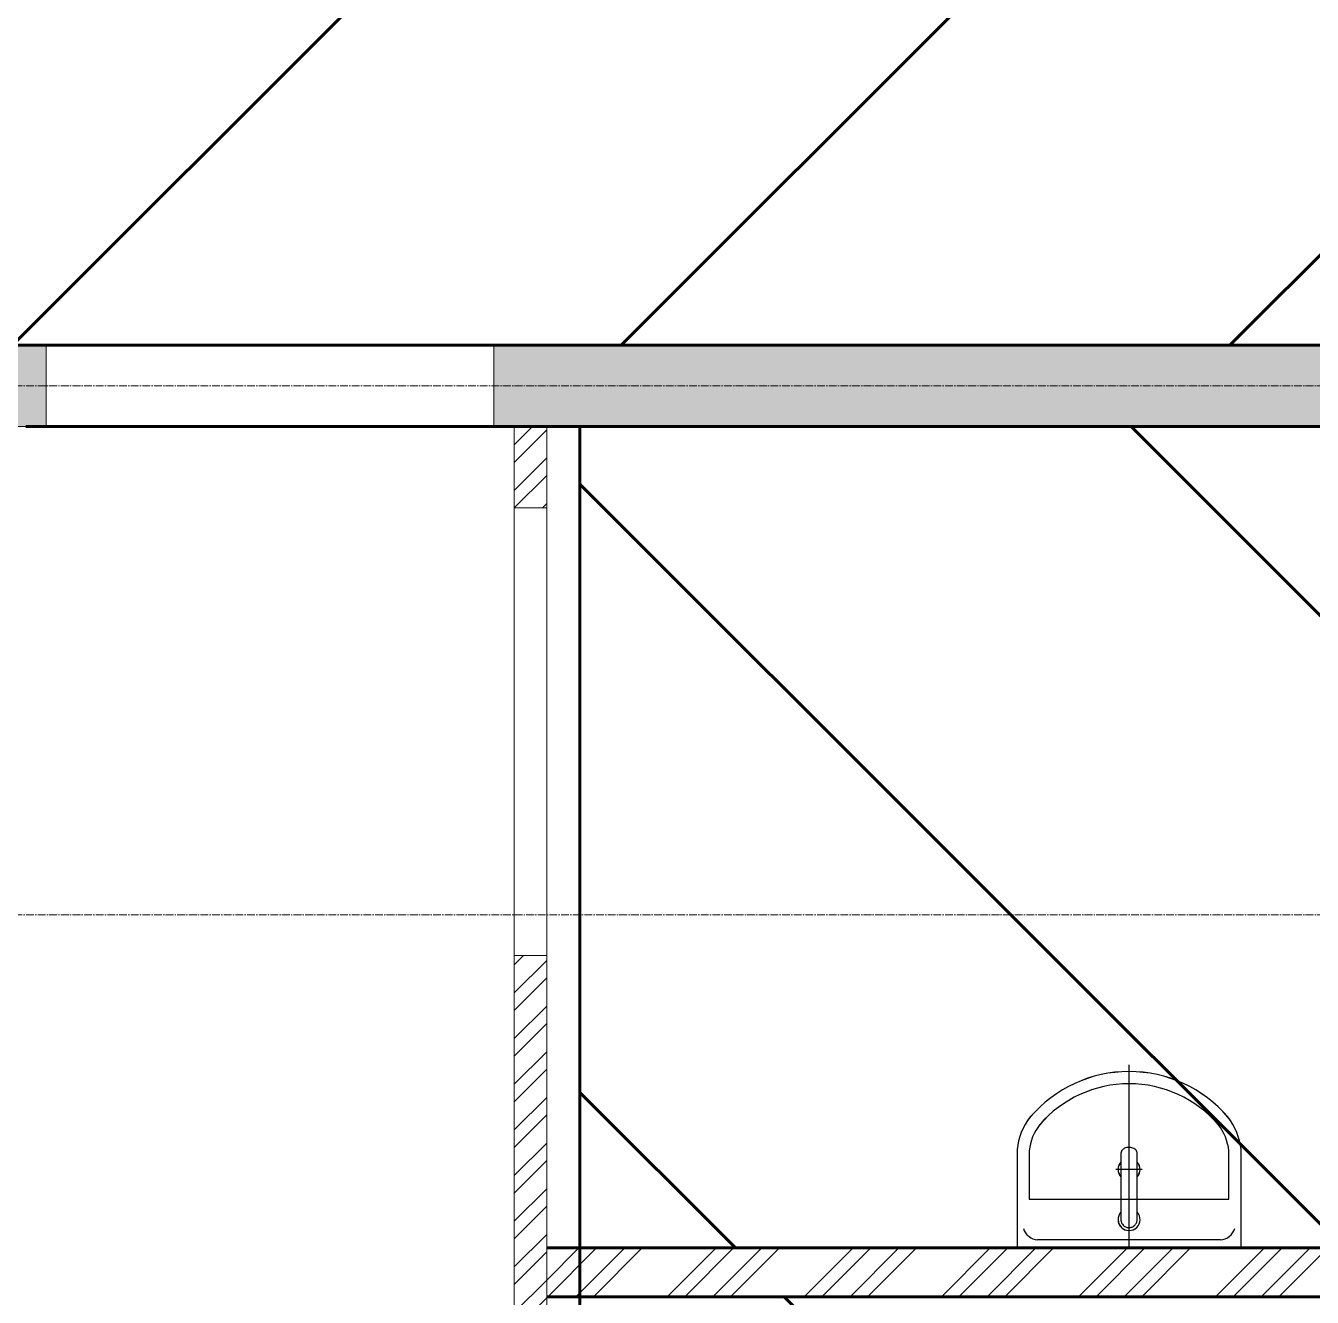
# Model space of a CAD drawing. Header units: millimetres. Extents: x 470010 to 1231400, y -134005 to 421770.
# Drawn here: x 712724 to 715884, y -7351 to -4226 of the extents above; entities that cross this region are included whole.
import ezdxf
from ezdxf.enums import TextEntityAlignment as Align

# ---------------------------------------------------------------- set-up
doc = ezdxf.new("R2010")
doc.units = ezdxf.units.MM
doc.linetypes.add('CENTER2', pattern=[28.575, 19.05, -3.175, 3.175, -3.175])
doc.layers.get('Defpoints').update_dxf_attribs({"color": 140})
for name, color, linetype, lineweight in [('0) шп потолок', 3, 'Continuous', 60), ('АР_Стены кирпич', 32, 'Continuous', 20), ('АР_Стены ПЕНОблок', 52, 'Continuous', 20), ('АР_Штриховка', 8, 'Continuous', 0)]:
    doc.layers.add(name, color=color, linetype=linetype, lineweight=lineweight)
doc.layers.add('АР_Делит', color=120, linetype='Continuous', lineweight=0, plot=False)
doc.layers.add('РД_Проем', color=230, linetype='Continuous', lineweight=0, plot=False)
doc.layers.add('РД_Оси_100', color=7, linetype='Continuous', lineweight=0, true_color=0x525252)
doc.layers.add('РД_проем_инж перемыч_подсчет', color=50, linetype='Continuous', plot=False)
doc.styles.add('style1', font='ARIALN.TTF')

# ---------------------------------------------------------------- blocks, each defined once
blk = doc.blocks.new('СОШ_2200_АР_ОСИ_М100_28.05.24')
at = {"layer": 'АР_Делит', "color": 251, "linetype": 'CENTER2', "true_color": 0x636466}
blk.add_line((-5954.958, 87200), (47367.08, 87200), dxfattribs=at)
at = {"layer": 'РД_Оси_100', "color": 251, "linetype": 'CENTER2', "true_color": 0x636466}
blk.add_line((-5954.958, 88500), (119910, 88500), dxfattribs=at)
blk = doc.blocks.new('A$C9108343f')
at = {"layer": 'АР_Штриховка', "linetype": 'Continuous', "lineweight": 0, "true_color": 0x000000}
h = blk.add_hatch(dxfattribs=at)
h.set_pattern_fill('AR-CONC', color=18, angle=45, style=0)
h.set_pattern_definition([(95, (-63444.08, -115658.25), (140.09465, 117.55338), [19.05, -209.55]), (40, (-63444.08, -115658.25), (-160.01845, 110.17673), [15.24, -167.64058]), (145.451445, (-63432.4, -115648.45), (-19.9238, 227.7301), [16.19001, -178.09024]), (91.1842, (-63480, -115622.33), (221.41024, 161.95341), [28.575, -314.325]), (141.63556, (-63461.55, -115608.83), (-7.08662, 342.82676), [24.28502, -267.1356]), (36.18415, (-63480, -115622.33), (-7.08662, 342.82676), [22.85997, -251.45973]), (66, (-63453.06, -115613.35), (179.51998, 34.89515), [19.05, -209.55]), (11, (-63453.06, -115613.35), (-86.53993, 173.9412), [15.24, -167.64]), (116.451445, (-63438.1, -115610.44), (92.98005, 208.83634), [16.19001, -178.08994]), (82.5, (-63444.08, -115658.25), (-57.605469, 61.973414), [0, -165.608, 0, -170.18, 0, -168.275]), (52.5, (-63444.08, -115658.25), (-23.589727, 118.087), [0, -97.028, 0, -161.798, 0, -64.135]), (12.5, (-63484.135, -115698.3), (99.927863, 91.826196), [0, -63.5, 0, -198.12, 0, -262.89]), (2.5, (-63502.1, -115716.26), (86.763904, 122.72239), [0, -82.55, 0, -131.572, 0, -186.69])])
h.paths.add_polyline_path([(31355, 95355), (31555, 95155), (34955, 95155), (34955, 95355)], flags=0)
h.paths.add_polyline_path([(34955, 95355), (34955, 95155), (36995, 95155), (36995, 95355)], flags=0)
h.paths.add_polyline_path([(38095, 95355), (38095, 95155), (40505, 95155), (40505, 95355)], flags=0)
h.paths.add_polyline_path([(40505, 95355), (40505, 95155), (41005, 95155), (41005, 95355)], flags=0)
h.paths.add_polyline_path([(41005, 95355), (41005, 95155), (42405, 95155), (42405, 95355)], flags=0)
h.paths.add_polyline_path([(43505, 95355), (43505, 95155), (43705, 95155), (43705, 95355)], flags=0)
h.paths.add_polyline_path([(43705, 95355), (43705, 95155), (43965, 95155), (43965, 95355)], flags=0)
h.paths.add_polyline_path([(45065, 95355), (45065, 95155), (46505, 95155), (46505, 95355)], flags=0)
h.paths.add_polyline_path([(46505, 95355), (46505, 95155), (47055, 95155), (47055, 95355)], flags=0)
h.paths.add_polyline_path([(48155, 95355), (48155, 95155), (48205, 95155), (48205, 95355)], flags=0)
h.paths.add_polyline_path([(48205, 95355), (48205, 95155), (52655, 95155), (52655, 95355)], flags=0)
at = {"layer": 'АР_Штриховка', "linetype": 'Continuous', "lineweight": 0, "ltscale": 0.5, "true_color": 0x000000}
h = blk.add_hatch(dxfattribs=at)
h.set_pattern_fill('ANSI31', color=18, scale=25, angle=-360, style=0)
h.set_pattern_definition([(45, (-63444.08, -115658.25), (-56.1266, 56.1266), [])])
h.paths.add_polyline_path([(48205, 94955), (48285, 94955), (48285, 95155), (48205, 95155)], flags=0)
h.paths.add_polyline_path([(48285, 93855), (48205, 93855), (48205, 92655), (48285, 92655)], flags=0)
h.paths.add_polyline_path([(48285, 91555), (48205, 91555), (48205, 90055), (48285, 90055)], flags=0)
at = {"layer": 'АР_Штриховка', "linetype": 'Continuous', "lineweight": 0, "true_color": 0x000000}
h = blk.add_hatch(dxfattribs=at)
h.set_pattern_fill('ANSI32', color=18, scale=25, angle=-360, style=0)
h.set_pattern_definition([(45, (-63444.08, -115658.25), (-168.3798, 168.3798), []), (45, (-63331.83, -115658.25), (-168.3798, 168.3798), [])])
h.paths.add_polyline_path([(52645, 93016.5), (52645, 93136.5), (51065, 93136.5), (50985, 93106.5), (50945, 93016.5)], flags=0)
h.paths.add_polyline_path([(50945, 93016.5), (50985, 93106.5), (50945, 93136.5), (48285, 93136.5), (48285, 93016.5)], flags=0)
at = {"color": 18, "true_color": 0x000000}
for p, q in [((49440.2, 93378.3), (49440.2, 93136.5)), ((49440.2, 93378.3), (49440.2, 93136.5)), ((49470.2, 93376.7), (49470.2, 93256.5)), ((49470.2, 93376.7), (49470.2, 93256.5)), ((49960.2, 93256.5), (49960.2, 93376.7)), ((49960.2, 93256.5), (49960.2, 93376.7)), ((49990.2, 93136.5), (49990.2, 93378.3)), ((49990.2, 93136.5), (49990.2, 93378.3)), ((49470.2, 93256.5), (49960.2, 93256.5)), ((49470.2, 93256.5), (49960.2, 93256.5)), ((49990.2, 93136.5), (49440.2, 93136.5)), ((49440.2, 93136.5), (49990.2, 93136.5)), ((49990.2, 93136.5), (49440.2, 93136.5)), ((49440.2, 93136.5), (49990.2, 93136.5)), ((49939.8, 93156.5), (49490.5, 93156.5)), ((49939.8, 93156.5), (49490.5, 93156.5))]:
    blk.add_line(p, q, dxfattribs=at)
for centre, radius, start, end in [((49715.2, 93250.3), 319.7, 40.5997, 139.4003), ((49715.2, 93250.3), 319.7, 40.5997, 139.4003), ((49715.2, 93250.3), 289.7, 40.7241, 139.2759), ((49715.2, 93250.3), 289.7, 40.7241, 139.2759), ((49593, 93363.2), 153.6, 141.7332, 174.3781), ((49593, 93363.2), 153.6, 141.7332, 174.3781), ((49837.3, 93363.2), 153.6, 5.6219, 38.2668), ((49837.3, 93363.2), 153.6, 5.6219, 38.2668), ((49593, 93363.2), 123.6, 141.7332, 174.3781), ((49593, 93363.2), 123.6, 141.7332, 174.3781), ((49837.3, 93363.2), 123.6, 5.6219, 38.2668), ((49837.3, 93363.2), 123.6, 5.6219, 38.2668), ((49715.2, 93329.5), 27, 137.7946, 222.2054), ((49715.2, 93329.5), 27, 137.7946, 222.2054), ((49715.2, 93329.5), 27, 317.7946, 42.2054), ((49715.2, 93329.5), 27, 317.7946, 42.2054), ((49715.2, 93206.5), 27, 137.7946, 42.2054), ((49715.2, 93206.5), 27, 137.7946, 42.2054), ((49493.5, 93196.1), 39.7, 196.881, 265.6479), ((49493.5, 93196.1), 39.7, 196.881, 265.6479), ((49936.8, 93196.1), 39.7, 274.3521, 343.119), ((49936.8, 93196.1), 39.7, 274.3521, 343.119)]:
    blk.add_arc(centre, radius, start, end, dxfattribs=at)
blk.add_open_spline([(49695.2, 93368.8), (49695.2, 93369.6), (49695.2, 93370.5), (49695.6, 93372.1), (49695.9, 93373), (49696.6, 93374.6), (49697, 93375.3), (49698.4, 93377.2), (49699.4, 93378.3), (49701.7, 93380.1), (49703, 93380.9), (49705.7, 93382.2), (49707.1, 93382.7), (49710, 93383.4), (49711.4, 93383.6), (49713.6, 93383.8), (49714.3, 93383.8), (49715.8, 93383.8), (49716.5, 93383.8), (49717.9, 93383.7), (49718.6, 93383.6), (49721.1, 93383.2), (49722.8, 93382.8), (49726.2, 93381.5), (49727.8, 93380.6), (49730.4, 93378.7), (49731.5, 93377.7), (49733.2, 93375.5), (49733.9, 93374.2), (49734.8, 93371.9), (49735, 93370.9), (49735.1, 93369.7), (49735.1, 93369.5), (49735.1, 93369.3), (49735.1, 93369.3), (49735.1, 93369.1), (49735.1, 93369), (49735.1, 93368.9), (49735.1, 93368.9), (49735.1, 93368.8), (49735.1, 93368.8), (49735.1, 93368.8), (49735.1, 93368.7), (49735.1, 93368.7), (49735.1, 93368.6), (49735.1, 93368.5), (49735.1, 93368.4), (49735.1, 93368.2), (49735.1, 93368), (49735.1, 93367.5), (49735.1, 93367.1), (49735.1, 93366), (49735.1, 93365.3), (49735.1, 93363.2), (49735.1, 93361.7), (49735.1, 93357.4), (49735.1, 93354.4), (49735.1, 93345.3), (49735.1, 93338.9), (49735.1, 93319.2), (49735.1, 93305), (49735.1, 93286.8), (49735.1, 93283.6), (49735.1, 93273.8), (49735.1, 93267.2), (49735.1, 93246.7), (49735.1, 93232.4), (49735.1, 93214.3), (49735.1, 93211.3), (49735.1, 93208), (49735.1, 93207.8), (49735.1, 93207.4), (49735.1, 93207.3), (49735.1, 93207.1), (49735.1, 93207), (49735.1, 93206.8), (49735.1, 93206.7), (49735.1, 93206.6), (49735.1, 93206.6), (49735.1, 93206.6), (49735.1, 93206.5), (49735.1, 93206.5), (49735.1, 93206.5), (49735.1, 93206.5), (49735.1, 93206.5), (49735.1, 93206.5), (49735.1, 93206.5), (49735.1, 93206.4), (49735.1, 93206.4), (49735.1, 93206.3), (49735.1, 93206.2), (49735.1, 93206), (49735.1, 93205.9), (49735.1, 93205.4), (49735.1, 93205.2), (49735, 93204.3), (49735, 93203.8), (49734.7, 93202), (49734.4, 93200.9), (49733.5, 93198.6), (49733, 93197.5), (49731.7, 93195.3), (49731, 93194.2), (49729.3, 93192.3), (49728.3, 93191.5), (49726.3, 93189.9), (49725.3, 93189.2), (49723, 93188.1), (49721.9, 93187.7), (49719.6, 93187), (49718.4, 93186.8), (49716.7, 93186.6), (49716.1, 93186.5), (49715.1, 93186.5), (49714.7, 93186.5), (49714, 93186.6), (49713.6, 93186.6), (49712.5, 93186.7), (49711.7, 93186.8), (49709.4, 93187.3), (49708, 93187.8), (49705.1, 93189.2), (49703.7, 93190), (49701.2, 93192.1), (49700.1, 93193.3), (49698.1, 93195.9), (49697.3, 93197.3), (49696.1, 93200.2), (49695.7, 93201.7), (49695.4, 93203.4), (49695.4, 93203.6), (49695.3, 93204.4), (49695.2, 93204.8), (49695.2, 93205.4), (49695.2, 93205.5), (49695.2, 93205.9), (49695.2, 93206.1), (49695.2, 93206.4), (49695.2, 93206.5), (49695.2, 93206.5), (49695.2, 93206.5), (49695.2, 93206.6), (49695.2, 93206.6), (49695.2, 93206.6), (49695.2, 93206.6), (49695.2, 93206.7), (49695.2, 93206.7), (49695.2, 93206.8), (49695.2, 93206.9), (49695.2, 93207.2), (49695.2, 93207.4), (49695.2, 93207.9), (49695.2, 93208.2), (49695.2, 93209.2), (49695.2, 93209.9), (49695.2, 93211.9), (49695.2, 93213.2), (49695.2, 93217.3), (49695.2, 93219.9), (49695.2, 93227.8), (49695.2, 93233), (49695.2, 93248.2), (49695.2, 93258), (49695.2, 93286.5), (49695.2, 93304.1), (49695.2, 93338.1), (49695.2, 93354.3), (49695.2, 93368.8)], degree=3, knots=[0, 0, 0, 0, 0.153365, 0.153365, 0.30673, 0.30673, 0.460095, 0.460095, 0.703256, 0.703256, 0.946417, 0.946417, 1.189578, 1.189578, 1.432739, 1.432739, 1.565545, 1.565545, 1.691125, 1.691125, 1.816705, 1.816705, 2.111192, 2.111192, 2.405679, 2.405679, 2.645118, 2.645118, 2.884557, 2.884557, 3.077844, 3.077844, 3.107789, 3.107789, 3.118001, 3.118001, 3.138423, 3.138423, 3.141442, 3.141442, 3.141976, 3.141976, 3.142511, 3.142511, 3.143579, 3.143579, 3.145716, 3.145716, 3.14999, 3.14999, 3.158538, 3.158538, 3.175635, 3.175635, 3.209827, 3.209827, 3.278213, 3.278213, 3.414983, 3.414983, 3.688524, 3.688524, 3.745517, 3.745517, 3.859502, 3.859502, 4.087472, 4.087472, 4.133346, 4.133346, 4.136438, 4.136438, 4.138418, 4.138418, 4.140015, 4.140015, 4.140937, 4.140937, 4.141313, 4.141313, 4.141684, 4.141684, 4.142394, 4.142394, 4.143815, 4.143815, 4.146658, 4.146658, 4.152342, 4.152342, 4.163711, 4.163711, 4.186448, 4.186448, 4.231923, 4.231923, 4.322872, 4.322872, 4.504772, 4.504772, 4.686671, 4.686671, 4.86857, 4.86857, 5.05047, 5.05047, 5.232369, 5.232369, 5.414268, 5.414268, 5.596168, 5.596168, 5.695139, 5.695139, 5.756437, 5.756437, 5.817734, 5.817734, 5.940329, 5.940329, 6.172478, 6.172478, 6.404627, 6.404627, 6.636776, 6.636776, 6.868925, 6.868925, 7.101074, 7.101074, 7.139346, 7.139346, 7.215891, 7.215891, 7.233819, 7.233819, 7.269676, 7.269676, 7.283061, 7.283061, 7.283218, 7.283218, 7.283375, 7.283375, 7.28369, 7.28369, 7.28432, 7.28432, 7.285579, 7.285579, 7.288098, 7.288098, 7.293136, 7.293136, 7.303211, 7.303211, 7.323361, 7.323361, 7.363661, 7.363661, 7.444261, 7.444261, 7.605462, 7.605462, 7.927863, 7.927863, 8.283185, 8.283185, 8.283185, 8.283185], dxfattribs=at)
blk.add_open_spline([(49695.2, 93368.8), (49695.2, 93369.6), (49695.2, 93370.5), (49695.6, 93372.1), (49695.9, 93373), (49696.6, 93374.6), (49697, 93375.3), (49698.4, 93377.2), (49699.4, 93378.3), (49701.7, 93380.1), (49703, 93380.9), (49705.7, 93382.2), (49707.1, 93382.7), (49710, 93383.4), (49711.4, 93383.6), (49713.6, 93383.8), (49714.3, 93383.8), (49715.8, 93383.8), (49716.5, 93383.8), (49717.9, 93383.7), (49718.6, 93383.6), (49721.1, 93383.2), (49722.8, 93382.8), (49726.2, 93381.5), (49727.8, 93380.6), (49730.4, 93378.7), (49731.5, 93377.7), (49733.2, 93375.5), (49733.9, 93374.2), (49734.8, 93371.9), (49735, 93370.9), (49735.1, 93369.7), (49735.1, 93369.5), (49735.1, 93369.3), (49735.1, 93369.3), (49735.1, 93369.1), (49735.1, 93369), (49735.1, 93368.9), (49735.1, 93368.9), (49735.1, 93368.8), (49735.1, 93368.8), (49735.1, 93368.8), (49735.1, 93368.7), (49735.1, 93368.7), (49735.1, 93368.6), (49735.1, 93368.5), (49735.1, 93368.4), (49735.1, 93368.2), (49735.1, 93368), (49735.1, 93367.5), (49735.1, 93367.1), (49735.1, 93366), (49735.1, 93365.3), (49735.1, 93363.2), (49735.1, 93361.7), (49735.1, 93357.4), (49735.1, 93354.4), (49735.1, 93345.3), (49735.1, 93338.9), (49735.1, 93319.2), (49735.1, 93305), (49735.1, 93286.8), (49735.1, 93283.6), (49735.1, 93273.8), (49735.1, 93267.2), (49735.1, 93246.7), (49735.1, 93232.4), (49735.1, 93214.3), (49735.1, 93211.3), (49735.1, 93208), (49735.1, 93207.8), (49735.1, 93207.4), (49735.1, 93207.3), (49735.1, 93207.1), (49735.1, 93207), (49735.1, 93206.8), (49735.1, 93206.7), (49735.1, 93206.6), (49735.1, 93206.6), (49735.1, 93206.6), (49735.1, 93206.5), (49735.1, 93206.5), (49735.1, 93206.5), (49735.1, 93206.5), (49735.1, 93206.5), (49735.1, 93206.5), (49735.1, 93206.5), (49735.1, 93206.4), (49735.1, 93206.4), (49735.1, 93206.3), (49735.1, 93206.2), (49735.1, 93206), (49735.1, 93205.9), (49735.1, 93205.4), (49735.1, 93205.2), (49735, 93204.3), (49735, 93203.8), (49734.7, 93202), (49734.4, 93200.9), (49733.5, 93198.6), (49733, 93197.5), (49731.7, 93195.3), (49731, 93194.2), (49729.3, 93192.3), (49728.3, 93191.5), (49726.3, 93189.9), (49725.3, 93189.2), (49723, 93188.1), (49721.9, 93187.7), (49719.6, 93187), (49718.4, 93186.8), (49716.7, 93186.6), (49716.1, 93186.5), (49715.1, 93186.5), (49714.7, 93186.5), (49714, 93186.6), (49713.6, 93186.6), (49712.5, 93186.7), (49711.7, 93186.8), (49709.4, 93187.3), (49708, 93187.8), (49705.1, 93189.2), (49703.7, 93190), (49701.2, 93192.1), (49700.1, 93193.3), (49698.1, 93195.9), (49697.3, 93197.3), (49696.1, 93200.2), (49695.7, 93201.7), (49695.4, 93203.4), (49695.4, 93203.6), (49695.3, 93204.4), (49695.2, 93204.8), (49695.2, 93205.4), (49695.2, 93205.5), (49695.2, 93205.9), (49695.2, 93206.1), (49695.2, 93206.4), (49695.2, 93206.5), (49695.2, 93206.5), (49695.2, 93206.5), (49695.2, 93206.6), (49695.2, 93206.6), (49695.2, 93206.6), (49695.2, 93206.6), (49695.2, 93206.7), (49695.2, 93206.7), (49695.2, 93206.8), (49695.2, 93206.9), (49695.2, 93207.2), (49695.2, 93207.4), (49695.2, 93207.9), (49695.2, 93208.2), (49695.2, 93209.2), (49695.2, 93209.9), (49695.2, 93211.9), (49695.2, 93213.2), (49695.2, 93217.3), (49695.2, 93219.9), (49695.2, 93227.8), (49695.2, 93233), (49695.2, 93248.2), (49695.2, 93258), (49695.2, 93286.5), (49695.2, 93304.1), (49695.2, 93338.1), (49695.2, 93354.3), (49695.2, 93368.8)], degree=3, knots=[0, 0, 0, 0, 0.153365, 0.153365, 0.30673, 0.30673, 0.460095, 0.460095, 0.703256, 0.703256, 0.946417, 0.946417, 1.189578, 1.189578, 1.432739, 1.432739, 1.565545, 1.565545, 1.691125, 1.691125, 1.816705, 1.816705, 2.111192, 2.111192, 2.405679, 2.405679, 2.645118, 2.645118, 2.884557, 2.884557, 3.077844, 3.077844, 3.107789, 3.107789, 3.118001, 3.118001, 3.138423, 3.138423, 3.141442, 3.141442, 3.141976, 3.141976, 3.142511, 3.142511, 3.143579, 3.143579, 3.145716, 3.145716, 3.14999, 3.14999, 3.158538, 3.158538, 3.175635, 3.175635, 3.209827, 3.209827, 3.278213, 3.278213, 3.414983, 3.414983, 3.688524, 3.688524, 3.745517, 3.745517, 3.859502, 3.859502, 4.087472, 4.087472, 4.133346, 4.133346, 4.136438, 4.136438, 4.138418, 4.138418, 4.140015, 4.140015, 4.140937, 4.140937, 4.141313, 4.141313, 4.141684, 4.141684, 4.142394, 4.142394, 4.143815, 4.143815, 4.146658, 4.146658, 4.152342, 4.152342, 4.163711, 4.163711, 4.186448, 4.186448, 4.231923, 4.231923, 4.322872, 4.322872, 4.504772, 4.504772, 4.686671, 4.686671, 4.86857, 4.86857, 5.05047, 5.05047, 5.232369, 5.232369, 5.414268, 5.414268, 5.596168, 5.596168, 5.695139, 5.695139, 5.756437, 5.756437, 5.817734, 5.817734, 5.940329, 5.940329, 6.172478, 6.172478, 6.404627, 6.404627, 6.636776, 6.636776, 6.868925, 6.868925, 7.101074, 7.101074, 7.139346, 7.139346, 7.215891, 7.215891, 7.233819, 7.233819, 7.269676, 7.269676, 7.283061, 7.283061, 7.283218, 7.283218, 7.283375, 7.283375, 7.28369, 7.28369, 7.28432, 7.28432, 7.285579, 7.285579, 7.288098, 7.288098, 7.293136, 7.293136, 7.303211, 7.303211, 7.323361, 7.323361, 7.363661, 7.363661, 7.444261, 7.444261, 7.605462, 7.605462, 7.927863, 7.927863, 8.283185, 8.283185, 8.283185, 8.283185], dxfattribs=at)
at = {"layer": '0) шп потолок'}
for points in [[(47005, 97405), (52645, 97405), (52645, 95355), (40509.1, 95355)], [(47005, 95155), (52655, 95155), (52655, 94155), (52555, 94155), (52555, 93755), (52645, 93755), (52645, 93505), (50945, 93505), (50945, 93136.5), (48285, 93136.5)], [(48366.2, 95155), (48366.5, 90055.1)], [(48285, 93016.5), (52415, 93016.5)]]:
    blk.add_lwpolyline(points, dxfattribs=at)
at = {"layer": 'Defpoints', "color": 18, "true_color": 0x000000}
for p, q in [((49715.2, 93136.5), (49715.2, 93586.5)), ((49715.2, 93136.5), (49715.2, 93586.5)), ((49747.6, 93329.5), (49682.8, 93329.5)), ((49747.6, 93329.5), (49682.8, 93329.5))]:
    blk.add_line(p, q, dxfattribs=at)
at = {"layer": 'АР_Стены кирпич', "color": 18, "linetype": 'Continuous', "lineweight": 20, "true_color": 0x000000}
for p, q in [((50945, 93136.5), (48285, 93136.5)), ((48285, 93136.5), (48285, 93016.5)), ((48285, 93016.5), (50945, 93016.5))]:
    blk.add_line(p, q, dxfattribs=at)
at = {"layer": 'АР_Стены ПЕНОблок', "color": 18, "linetype": 'Continuous', "lineweight": 20, "true_color": 0x000000}
for p, q in [((47055, 95355), (46505, 95355)), ((47055, 95155), (47055, 95355)), ((48155, 95355), (48155, 95155)), ((48205, 95355), (48155, 95355)), ((52655, 95355), (48205, 95355)), ((46505, 95155), (47055, 95155)), ((48155, 95155), (48205, 95155)), ((48205, 95155), (52655, 95155)), ((48285, 95155), (48205, 95155)), ((48205, 95155), (48205, 94955)), ((48285, 94955), (48285, 95155)), ((48205, 94955), (48285, 94955)), ((48285, 93855), (48205, 93855)), ((48205, 93855), (48205, 92655)), ((48285, 92655), (48285, 93855))]:
    blk.add_line(p, q, dxfattribs=at)
at = {"layer": 'РД_Проем', "color": 18, "linetype": 'Continuous', "lineweight": 15, "true_color": 0x000000}
for p, q in [((48155, 95355), (47055, 95355)), ((48155, 95155), (47055, 95155)), ((48205, 93855), (48205, 94955)), ((48285, 93855), (48285, 94955))]:
    blk.add_line(p, q, dxfattribs=at)
at = {"layer": 'РД_проем_инж перемыч_подсчет', "color": 18, "linetype": 'Continuous', "lineweight": 15, "true_color": 0x000000}
for p, q in [((48423.9, 95355), (46923.9, 95355)), ((48423.9, 95155), (46923.9, 95155)), ((48205, 93655), (48205, 95155)), ((48285, 93655), (48285, 95155))]:
    blk.add_line(p, q, dxfattribs=at)
at = {"layer": 'РД_Оси_100'}
blk.add_blockref('СОШ_2200_АР_ОСИ_М100_28.05.24', (7155, 6755), dxfattribs=at)
at = {"layer": 'Defpoints', "color": 18, "true_color": 0x000000, "style": 'style1'}
for p in [(143949.3, 316089.1), (143975, 281639.5), (143890.4, 273244.7), (143840, 264276.8), (143967.8, 254892.4), (12252, 104178.1), (12382.6, 96023.1)]:
    blk.add_attdef('АР-ПОМЕЩЕНИЕ:НАИМЕНОВАНИЕ', text='', height=100, dxfattribs=at).set_placement(p, align=Align.MIDDLE)
at = {"layer": 'Defpoints', "color": 18, "true_color": 0x000000, "style": 'style1', "flags": 8}
for p in [(143951.3, 279099.1), (143848.3, 269251.1), (143875.3, 260094.2), (144049.7, 250824.7), (163419.3, 238153.4), (155897.5, 237966), (183037.2, 237966), (143342.9, 237876.2)]:
    blk.add_attdef('АР-ПОМЕЩЕНИЕ:НАИМЕНОВАНИЕ', text='', height=100, dxfattribs=at).set_placement(p, align=Align.MIDDLE)

msp = doc.modelspace()

# ---------------------------------------------------------------- hatches: boundary and pattern name
at = {"layer": '0) шп потолок'}
h = msp.add_hatch(dxfattribs=at)
h.set_pattern_fill('ANSI31', color=3, scale=333)
h.paths.add_polyline_path([(714593.57, 6788.758), (712723.57, 6788.758), (712723.57, 6488.758), (712473.57, 6488.758), (712473.57, 3788.758), (712473.57, 2938.758), (712723.57, 2938.758), (712723.57, 2438.758), (712473.57, 2438.758), (712473.57, -2461.242), (712723.57, -2461.242), (712723.57, -2961.242), (714593.57, -2961.242)])
h.paths.add_polyline_path([(712753.57, 6599.212, -1), (712999.455, 6599.212, -1)], flags=16)
h.paths.add_polyline_path([(718363.57, -3011.242), (718273.57, -3011.242), (714593.57, -3011.242), (712723.57, -2961.242), (712723.57, -2989.526), (711945.1, -2989.526), (711323.57, -2961.242), (710019.577, -2961.242), (708193.571, -2961.242), (706723.57, -2961.242), (706223.57, -2961.242), (706223.57, -2811.242), (704923.57, -2811.242), (704883.7, -2811.242), (704523.57, -2811.242), (702823.57, -2811.242), (701473.57, -2811.242), (697285.158, -2811.242), (697273.57, -2822.83), (697273.57, -3061.242), (696773.57, -3061.242), (696773.57, -2811.242), (696273.57, -2811.242), (694673.57, -2811.242), (692773.57, -2811.242), (692773.57, -3211.242), (692773.57, -4811.242), (692773.57, -6211.242), (693537.728, -6211.242), (695721.755, -6211.242), (696873.57, -6211.242), (697073.57, -6211.242), (697073.57, -5011.242), (700673.57, -5011.242), (702713.57, -5011.242), (704009.577, -5011.242), (706223.57, -5011.242), (706723.573, -5011.242), (708123.57, -5011.242), (709453.57, -5011.242), (709683.57, -5011.242), (710983.57, -5011.242), (712223.57, -5011.242), (712773.57, -5011.242), (714142.501, -5011.242), (718363.57, -5011.242), (718363.57, -4711.242)])
h.paths.add_polyline_path([(717877.889, -3302.242), (717877.889, -3085.57), (718297.563, -3085.57), (718297.563, -3302.242)], flags=16)
h.paths.add_polyline_path([(717876.889, -4728.57), (718296.563, -4728.57), (718296.563, -4945.242), (717876.889, -4945.242)], flags=16)
at = {"layer": '0) шп потолок', "true_color": 0xf26722}
h = msp.add_hatch(dxfattribs=at)
h.set_pattern_fill('ANSI31', color=30, scale=333, angle=90)
h.paths.add_polyline_path([(718363.57, -5211.242), (714084.831, -5211.242), (714084.96, -7229.709), (716663.57, -7229.709), (716663.57, -6861.242), (716663.57, -6861.242), (718363.57, -6861.242), (718363.57, -6861.242), (718363.57, -6611.242), (718273.57, -6611.242), (718273.57, -6211.242), (718356.356, -6211.242), (718363.57, -6204.028)])
h = msp.add_hatch(dxfattribs=at)
h.set_pattern_fill('ANSI31', color=30, scale=333, angle=90)
h.paths.add_polyline_path([(718133.57, -7349.709), (714084.968, -7349.709), (714085.157, -10311.153), (718133.57, -10310.894)])
at = {"layer": 'АР_Штриховка', "linetype": 'Continuous', "lineweight": 0, "true_color": 0x000000}
h = msp.add_hatch(dxfattribs=at)
h.set_pattern_fill('AR-CONC', color=18, angle=45, style=0)
h.set_pattern_definition([(95, (602274.53, -216024.49), (140.09465, 117.55338), [19.05, -209.55]), (40, (602274.53, -216024.5), (-160.01845, 110.17673), [15.24, -167.64058]), (145.451445, (602286.2, -216014.7), (-19.9238, 227.7301), [16.19001, -178.09024]), (91.1842, (602238.6, -215988.57), (221.41024, 161.95341), [28.575, -314.325]), (141.63556, (602257.06, -215975.07), (-7.08662, 342.82676), [24.28502, -267.1356]), (36.18415, (602238.6, -215988.57), (-7.08662, 342.82676), [22.85997, -251.45973]), (66, (602265.55, -215979.59), (179.51998, 34.89515), [19.05, -209.55]), (11, (602265.55, -215979.59), (-86.53993, 173.9412), [15.24, -167.64]), (116.451445, (602280.51, -215976.68), (92.98005, 208.83634), [16.19001, -178.08994]), (82.5, (602274.53, -216024.49), (-57.605469, 61.973414), [0, -165.608, 0, -170.18, 0, -168.275]), (52.5, (602274.53, -216024.49), (-23.589727, 118.087), [0, -97.028, 0, -161.798, 0, -64.135]), (12.5, (602234.48, -216064.544), (99.927863, 91.826196), [0, -63.5, 0, -198.12, 0, -262.89]), (2.5, (602216.52, -216082.5), (86.763904, 122.72239), [0, -82.55, 0, -131.572, 0, -186.69])])
h.paths.add_polyline_path([(697073.57, -5011.242), (697273.57, -5211.242), (700673.57, -5211.242), (700673.57, -5011.242)], flags=0)
h.paths.add_polyline_path([(700673.57, -5011.242), (700673.57, -5211.242), (702713.57, -5211.242), (702713.57, -5011.242)], flags=0)
h.paths.add_polyline_path([(703813.57, -5011.242), (703813.57, -5211.242), (706223.57, -5211.242), (706223.57, -5011.242)], flags=0)
h.paths.add_polyline_path([(706223.57, -5011.242), (706223.57, -5211.242), (706723.573, -5211.242), (706723.573, -5011.242)], flags=0)
h.paths.add_polyline_path([(706723.573, -5011.242), (706723.573, -5211.242), (708123.57, -5211.242), (708123.57, -5011.242)], flags=0)
h.paths.add_polyline_path([(709223.57, -5011.242), (709223.57, -5211.242), (709423.57, -5211.242), (709423.57, -5011.242)], flags=0)
h.paths.add_polyline_path([(709423.57, -5011.242), (709423.57, -5211.242), (709683.57, -5211.242), (709683.57, -5011.242)], flags=0)
h.paths.add_polyline_path([(710783.57, -5011.242), (710783.57, -5211.242), (712223.57, -5211.242), (712223.57, -5011.242)], flags=0)
h.paths.add_polyline_path([(712223.57, -5011.242), (712223.57, -5211.242), (712773.57, -5211.242), (712773.57, -5011.242)], flags=0)
h.paths.add_polyline_path([(713873.57, -5011.242), (713873.57, -5211.242), (713923.57, -5211.242), (713923.57, -5011.242)], flags=0)
h.paths.add_polyline_path([(713923.57, -5011.242), (713923.57, -5211.242), (718373.57, -5211.242), (718373.57, -5011.242)], flags=0)
at = {"layer": 'АР_Штриховка', "linetype": 'Continuous', "lineweight": 0, "ltscale": 0.5, "true_color": 0x000000}
h = msp.add_hatch(dxfattribs=at)
h.set_pattern_fill('ANSI31', color=18, scale=25, angle=-360, style=0)
h.set_pattern_definition([(45, (602274.53, -216024.49), (-56.1266, 56.1266), [])])
h.paths.add_polyline_path([(713923.57, -5411.242), (714003.57, -5411.242), (714003.57, -5211.242), (713923.57, -5211.242)], flags=0)
h.paths.add_polyline_path([(714003.57, -6511.242), (713923.57, -6511.242), (713923.57, -7711.245), (714003.57, -7711.245)], flags=0)
h.paths.add_polyline_path([(714003.57, -8811.245), (713923.57, -8811.245), (713923.57, -10311.24), (714003.57, -10311.24)], flags=0)
at = {"layer": 'АР_Штриховка', "linetype": 'Continuous', "lineweight": 0, "true_color": 0x000000}
h = msp.add_hatch(dxfattribs=at)
h.set_pattern_fill('ANSI32', color=18, scale=25, angle=-360, style=0)
h.set_pattern_definition([(45, (602274.53, -216024.5), (-168.3798, 168.3798), []), (45, (602386.78, -216024.5), (-168.3798, 168.3798), [])])
h.paths.add_polyline_path([(718363.57, -7349.709), (718363.57, -7229.709), (716783.57, -7229.709), (716703.57, -7259.709), (716663.57, -7349.709)], flags=0)
h.paths.add_polyline_path([(716663.57, -7349.709), (716703.57, -7259.709), (716663.57, -7229.709), (714003.614, -7229.709), (714003.614, -7349.709)], flags=0)

# ---------------------------------------------------------------- linework, layer by layer
at = {"color": 18, "true_color": 0x000000}
for p, q in [((715158.763, -6987.957), (715158.763, -7229.709)), ((715158.763, -6987.957), (715158.763, -7229.709)), ((715188.763, -6989.51), (715188.763, -7109.709)), ((715188.763, -6989.51), (715188.763, -7109.709)), ((715678.763, -7109.709), (715678.763, -6989.51)), ((715678.763, -7109.709), (715678.763, -6989.51)), ((715708.763, -7229.709), (715708.763, -6987.957)), ((715708.763, -7229.709), (715708.763, -6987.957)), ((715188.763, -7109.709), (715678.763, -7109.709)), ((715188.763, -7109.709), (715678.763, -7109.709)), ((715708.763, -7229.709), (715158.763, -7229.709)), ((715158.763, -7229.709), (715708.763, -7229.709)), ((715708.763, -7229.709), (715158.763, -7229.709)), ((715158.763, -7229.709), (715708.763, -7229.709)), ((715658.437, -7209.709), (715209.09, -7209.709)), ((715658.437, -7209.709), (715209.09, -7209.709))]:
    msp.add_line(p, q, dxfattribs=at)
for centre, radius, start, end in [((715433.763, -7115.899), 319.685, 40.599722, 139.400278), ((715433.763, -7115.899), 319.685, 40.599722, 139.400278), ((715433.763, -7115.899), 289.685, 40.724125, 139.275875), ((715433.763, -7115.899), 289.685, 40.724125, 139.275875), ((715311.658, -7003.007), 153.634, 141.733153, 174.378131), ((715311.658, -7003.007), 153.634, 141.733153, 174.378131), ((715555.868, -7003.007), 153.634, 5.621869, 38.266847), ((715555.868, -7003.007), 153.634, 5.621869, 38.266847), ((715311.658, -7003.007), 123.634, 141.733153, 174.378131), ((715311.658, -7003.007), 123.634, 141.733153, 174.378131), ((715555.868, -7003.007), 123.634, 5.621869, 38.266847), ((715555.868, -7003.007), 123.634, 5.621869, 38.266847), ((715433.763, -7036.709), 27, 137.794554, 222.205446), ((715433.763, -7036.709), 27, 137.794554, 222.205446), ((715433.763, -7036.709), 27, 317.794554, 42.205446), ((715433.763, -7036.709), 27, 317.794554, 42.205446), ((715433.763, -7159.709), 27, 137.794554, 42.205446), ((715433.763, -7159.709), 27, 137.794554, 42.205446), ((715212.102, -7170.127), 39.697, 196.881039, 265.647884), ((715212.102, -7170.127), 39.697, 196.881039, 265.647884), ((715655.425, -7170.127), 39.697, 274.352116, 343.118961), ((715655.425, -7170.127), 39.697, 274.352116, 343.118961)]:
    msp.add_arc(centre, radius, start, end, dxfattribs=at)
msp.add_open_spline([(715413.763, -6997.403), (715413.763, -6996.598), (715413.848, -6995.769), (715414.202, -6994.113), (715414.473, -6993.288), (715415.191, -6991.687), (715415.639, -6990.913), (715416.995, -6989.021), (715418.018, -6987.969), (715420.325, -6986.138), (715421.61, -6985.358), (715424.317, -6984.08), (715425.738, -6983.583), (715428.598, -6982.853), (715430.036, -6982.621), (715432.194, -6982.437), (715432.944, -6982.406), (715434.369, -6982.401), (715435.072, -6982.425), (715436.508, -6982.531), (715437.237, -6982.614), (715439.696, -6982.999), (715441.451, -6983.451), (715444.827, -6984.764), (715446.445, -6985.627), (715449.053, -6987.557), (715450.104, -6988.557), (715451.851, -6990.778), (715452.545, -6992.001), (715453.396, -6994.299), (715453.629, -6995.354), (715453.733, -6996.549), (715453.744, -6996.708), (715453.753, -6996.922), (715453.756, -6996.976), (715453.761, -6997.138), (715453.763, -6997.246), (715453.763, -6997.369), (715453.763, -6997.385), (715453.763, -6997.403), (715453.763, -6997.428), (715453.763, -6997.472), (715453.763, -6997.494), (715453.763, -6997.559), (715453.763, -6997.603), (715453.763, -6997.734), (715453.763, -6997.822), (715453.763, -6998.084), (715453.763, -6998.26), (715453.763, -6998.787), (715453.763, -6999.139), (715453.763, -7000.199), (715453.763, -7000.909), (715453.763, -7003.051), (715453.763, -7004.495), (715453.763, -7008.873), (715453.763, -7011.853), (715453.763, -7020.98), (715453.763, -7027.312), (715453.763, -7047.05), (715453.763, -7061.199), (715453.763, -7079.492), (715453.763, -7082.689), (715453.763, -7092.409), (715453.763, -7099.061), (715453.763, -7119.534), (715453.763, -7133.87), (715453.763, -7151.916), (715453.763, -7154.967), (715453.763, -7158.254), (715453.763, -7158.461), (715453.763, -7158.802), (715453.763, -7158.935), (715453.763, -7159.176), (715453.763, -7159.283), (715453.763, -7159.453), (715453.763, -7159.515), (715453.763, -7159.602), (715453.763, -7159.627), (715453.763, -7159.678), (715453.763, -7159.709), (715453.763, -7159.715), (715453.763, -7159.719), (715453.763, -7159.732), (715453.763, -7159.741), (715453.763, -7159.766), (715453.763, -7159.783), (715453.763, -7159.835), (715453.763, -7159.869), (715453.762, -7159.972), (715453.761, -7160.04), (715453.757, -7160.247), (715453.752, -7160.385), (715453.735, -7160.801), (715453.718, -7161.08), (715453.648, -7161.923), (715453.577, -7162.491), (715453.285, -7164.208), (715452.985, -7165.368), (715452.155, -7167.66), (715451.626, -7168.792), (715450.346, -7170.96), (715449.595, -7171.996), (715447.903, -7173.911), (715446.962, -7174.79), (715444.942, -7176.342), (715443.864, -7177.016), (715441.636, -7178.137), (715440.487, -7178.583), (715438.182, -7179.252), (715437.027, -7179.474), (715435.281, -7179.661), (715434.673, -7179.697), (715433.705, -7179.713), (715433.337, -7179.708), (715432.59, -7179.678), (715432.213, -7179.653), (715431.073, -7179.542), (715430.301, -7179.423), (715428.057, -7178.937), (715426.575, -7178.44), (715423.713, -7177.073), (715422.334, -7176.203), (715419.817, -7174.136), (715418.679, -7172.941), (715416.742, -7170.335), (715415.943, -7168.925), (715414.722, -7166.027), (715414.299, -7164.541), (715414.008, -7162.838), (715413.972, -7162.598), (715413.876, -7161.88), (715413.83, -7161.405), (715413.794, -7160.825), (715413.788, -7160.715), (715413.774, -7160.387), (715413.767, -7160.169), (715413.764, -7159.872), (715413.763, -7159.792), (715413.763, -7159.71), (715413.763, -7159.713), (715413.763, -7159.692), (715413.763, -7159.681), (715413.763, -7159.65), (715413.763, -7159.628), (715413.763, -7159.565), (715413.763, -7159.522), (715413.763, -7159.395), (715413.763, -7159.311), (715413.763, -7159.056), (715413.763, -7158.887), (715413.763, -7158.379), (715413.763, -7158.041), (715413.763, -7157.027), (715413.763, -7156.353), (715413.763, -7154.334), (715413.763, -7152.993), (715413.763, -7148.987), (715413.763, -7146.338), (715413.763, -7138.455), (715413.763, -7133.285), (715413.763, -7118.035), (715413.763, -7108.211), (715413.763, -7079.773), (715413.763, -7062.19), (715413.763, -7028.118), (715413.763, -7011.925), (715413.763, -6997.403)], degree=3, knots=[0, 0, 0, 0, 0.15336513, 0.15336513, 0.30673026, 0.30673026, 0.46009539, 0.46009539, 0.70325641, 0.70325641, 0.94641743, 0.94641743, 1.18957844, 1.18957844, 1.43273946, 1.43273946, 1.5655445, 1.5655445, 1.69112476, 1.69112476, 1.81670502, 1.81670502, 2.11119197, 2.11119197, 2.40567891, 2.40567891, 2.64511775, 2.64511775, 2.88455659, 2.88455659, 3.07784419, 3.07784419, 3.10778918, 3.10778918, 3.11800061, 3.11800061, 3.13842346, 3.13842346, 3.14144206, 3.14144206, 3.14197632, 3.14197632, 3.14251058, 3.14251058, 3.14357911, 3.14357911, 3.14571615, 3.14571615, 3.14999023, 3.14999023, 3.15853839, 3.15853839, 3.17563471, 3.17563471, 3.20982735, 3.20982735, 3.27821265, 3.27821265, 3.41498323, 3.41498323, 3.68852439, 3.68852439, 3.74551689, 3.74551689, 3.8595019, 3.8595019, 4.08747191, 4.08747191, 4.13334603, 4.13334603, 4.13643793, 4.13643793, 4.13841771, 4.13841771, 4.14001458, 4.14001458, 4.14093742, 4.14093742, 4.14131307, 4.14131307, 4.1416837, 4.1416837, 4.14239425, 4.14239425, 4.14381534, 4.14381534, 4.14665751, 4.14665751, 4.15234187, 4.15234187, 4.16371057, 4.16371057, 4.18644798, 4.18644798, 4.23192281, 4.23192281, 4.32287246, 4.32287246, 4.50477175, 4.50477175, 4.68667105, 4.68667105, 4.86857035, 4.86857035, 5.05046964, 5.05046964, 5.23236894, 5.23236894, 5.41426824, 5.41426824, 5.59616754, 5.59616754, 5.69513944, 5.69513944, 5.75643692, 5.75643692, 5.81773439, 5.81773439, 5.94032935, 5.94032935, 6.17247822, 6.17247822, 6.40462709, 6.40462709, 6.63677597, 6.63677597, 6.86892484, 6.86892484, 7.10107371, 7.10107371, 7.13934611, 7.13934611, 7.21589092, 7.21589092, 7.23381919, 7.23381919, 7.26967573, 7.26967573, 7.28306064, 7.28306064, 7.28321807, 7.28321807, 7.28337549, 7.28337549, 7.28369033, 7.28369033, 7.28432002, 7.28432002, 7.2855794, 7.2855794, 7.28809816, 7.28809816, 7.29313568, 7.29313568, 7.30321071, 7.30321071, 7.32336077, 7.32336077, 7.3636609, 7.3636609, 7.44426116, 7.44426116, 7.60546168, 7.60546168, 7.92786272, 7.92786272, 8.28318531, 8.28318531, 8.28318531, 8.28318531], dxfattribs=at)
msp.add_open_spline([(715413.763, -6997.403), (715413.763, -6996.598), (715413.848, -6995.769), (715414.202, -6994.113), (715414.473, -6993.288), (715415.191, -6991.687), (715415.639, -6990.913), (715416.995, -6989.021), (715418.018, -6987.969), (715420.325, -6986.138), (715421.61, -6985.358), (715424.317, -6984.08), (715425.738, -6983.583), (715428.598, -6982.853), (715430.036, -6982.621), (715432.194, -6982.437), (715432.944, -6982.406), (715434.369, -6982.401), (715435.072, -6982.425), (715436.508, -6982.531), (715437.237, -6982.614), (715439.696, -6982.999), (715441.451, -6983.451), (715444.827, -6984.764), (715446.445, -6985.627), (715449.053, -6987.557), (715450.104, -6988.557), (715451.851, -6990.778), (715452.545, -6992.001), (715453.396, -6994.299), (715453.629, -6995.354), (715453.733, -6996.549), (715453.744, -6996.708), (715453.753, -6996.922), (715453.756, -6996.976), (715453.761, -6997.138), (715453.763, -6997.246), (715453.763, -6997.369), (715453.763, -6997.385), (715453.763, -6997.403), (715453.763, -6997.428), (715453.763, -6997.472), (715453.763, -6997.494), (715453.763, -6997.559), (715453.763, -6997.603), (715453.763, -6997.734), (715453.763, -6997.822), (715453.763, -6998.084), (715453.763, -6998.26), (715453.763, -6998.787), (715453.763, -6999.139), (715453.763, -7000.199), (715453.763, -7000.909), (715453.763, -7003.051), (715453.763, -7004.495), (715453.763, -7008.873), (715453.763, -7011.853), (715453.763, -7020.98), (715453.763, -7027.312), (715453.763, -7047.05), (715453.763, -7061.199), (715453.763, -7079.492), (715453.763, -7082.689), (715453.763, -7092.409), (715453.763, -7099.061), (715453.763, -7119.534), (715453.763, -7133.87), (715453.763, -7151.916), (715453.763, -7154.967), (715453.763, -7158.254), (715453.763, -7158.461), (715453.763, -7158.802), (715453.763, -7158.935), (715453.763, -7159.176), (715453.763, -7159.283), (715453.763, -7159.453), (715453.763, -7159.515), (715453.763, -7159.602), (715453.763, -7159.627), (715453.763, -7159.678), (715453.763, -7159.709), (715453.763, -7159.715), (715453.763, -7159.719), (715453.763, -7159.732), (715453.763, -7159.741), (715453.763, -7159.766), (715453.763, -7159.783), (715453.763, -7159.835), (715453.763, -7159.869), (715453.762, -7159.972), (715453.761, -7160.04), (715453.757, -7160.247), (715453.752, -7160.385), (715453.735, -7160.801), (715453.718, -7161.08), (715453.648, -7161.923), (715453.577, -7162.491), (715453.285, -7164.208), (715452.985, -7165.368), (715452.155, -7167.66), (715451.626, -7168.792), (715450.346, -7170.96), (715449.595, -7171.996), (715447.903, -7173.911), (715446.962, -7174.79), (715444.942, -7176.342), (715443.864, -7177.016), (715441.636, -7178.137), (715440.487, -7178.583), (715438.182, -7179.252), (715437.027, -7179.474), (715435.281, -7179.661), (715434.673, -7179.697), (715433.705, -7179.713), (715433.337, -7179.708), (715432.59, -7179.678), (715432.213, -7179.653), (715431.073, -7179.542), (715430.301, -7179.423), (715428.057, -7178.937), (715426.575, -7178.44), (715423.713, -7177.073), (715422.334, -7176.203), (715419.817, -7174.136), (715418.679, -7172.941), (715416.742, -7170.335), (715415.943, -7168.925), (715414.722, -7166.027), (715414.299, -7164.541), (715414.008, -7162.838), (715413.972, -7162.598), (715413.876, -7161.88), (715413.83, -7161.405), (715413.794, -7160.825), (715413.788, -7160.715), (715413.774, -7160.387), (715413.767, -7160.169), (715413.764, -7159.872), (715413.763, -7159.792), (715413.763, -7159.71), (715413.763, -7159.713), (715413.763, -7159.692), (715413.763, -7159.681), (715413.763, -7159.65), (715413.763, -7159.628), (715413.763, -7159.565), (715413.763, -7159.522), (715413.763, -7159.395), (715413.763, -7159.311), (715413.763, -7159.056), (715413.763, -7158.887), (715413.763, -7158.379), (715413.763, -7158.041), (715413.763, -7157.027), (715413.763, -7156.353), (715413.763, -7154.334), (715413.763, -7152.993), (715413.763, -7148.987), (715413.763, -7146.338), (715413.763, -7138.455), (715413.763, -7133.285), (715413.763, -7118.035), (715413.763, -7108.211), (715413.763, -7079.773), (715413.763, -7062.19), (715413.763, -7028.118), (715413.763, -7011.925), (715413.763, -6997.403)], degree=3, knots=[0, 0, 0, 0, 0.15336513, 0.15336513, 0.30673026, 0.30673026, 0.46009539, 0.46009539, 0.70325641, 0.70325641, 0.94641743, 0.94641743, 1.18957844, 1.18957844, 1.43273946, 1.43273946, 1.5655445, 1.5655445, 1.69112476, 1.69112476, 1.81670502, 1.81670502, 2.11119197, 2.11119197, 2.40567891, 2.40567891, 2.64511775, 2.64511775, 2.88455659, 2.88455659, 3.07784419, 3.07784419, 3.10778918, 3.10778918, 3.11800061, 3.11800061, 3.13842346, 3.13842346, 3.14144206, 3.14144206, 3.14197632, 3.14197632, 3.14251058, 3.14251058, 3.14357911, 3.14357911, 3.14571615, 3.14571615, 3.14999023, 3.14999023, 3.15853839, 3.15853839, 3.17563471, 3.17563471, 3.20982735, 3.20982735, 3.27821265, 3.27821265, 3.41498323, 3.41498323, 3.68852439, 3.68852439, 3.74551689, 3.74551689, 3.8595019, 3.8595019, 4.08747191, 4.08747191, 4.13334603, 4.13334603, 4.13643793, 4.13643793, 4.13841771, 4.13841771, 4.14001458, 4.14001458, 4.14093742, 4.14093742, 4.14131307, 4.14131307, 4.1416837, 4.1416837, 4.14239425, 4.14239425, 4.14381534, 4.14381534, 4.14665751, 4.14665751, 4.15234187, 4.15234187, 4.16371057, 4.16371057, 4.18644798, 4.18644798, 4.23192281, 4.23192281, 4.32287246, 4.32287246, 4.50477175, 4.50477175, 4.68667105, 4.68667105, 4.86857035, 4.86857035, 5.05046964, 5.05046964, 5.23236894, 5.23236894, 5.41426824, 5.41426824, 5.59616754, 5.59616754, 5.69513944, 5.69513944, 5.75643692, 5.75643692, 5.81773439, 5.81773439, 5.94032935, 5.94032935, 6.17247822, 6.17247822, 6.40462709, 6.40462709, 6.63677597, 6.63677597, 6.86892484, 6.86892484, 7.10107371, 7.10107371, 7.13934611, 7.13934611, 7.21589092, 7.21589092, 7.23381919, 7.23381919, 7.26967573, 7.26967573, 7.28306064, 7.28306064, 7.28321807, 7.28321807, 7.28337549, 7.28337549, 7.28369033, 7.28369033, 7.28432002, 7.28432002, 7.2855794, 7.2855794, 7.28809816, 7.28809816, 7.29313568, 7.29313568, 7.30321071, 7.30321071, 7.32336077, 7.32336077, 7.3636609, 7.3636609, 7.44426116, 7.44426116, 7.60546168, 7.60546168, 7.92786272, 7.92786272, 8.28318531, 8.28318531, 8.28318531, 8.28318531], dxfattribs=at)
at = {"layer": '0) шп потолок'}
for points in [[(712723.57, -2961.242), (718363.57, -2961.242), (718363.57, -5011.242), (706227.667, -5011.242)], [(712723.57, -5211.242), (718373.57, -5211.242), (718373.57, -6211.242), (718273.57, -6211.242), (718273.57, -6611.242), (718363.57, -6611.242), (718363.57, -6861.242), (716663.57, -6861.242), (716663.57, -7229.709), (714003.614, -7229.709)], [(714084.831, -5211.242), (714085.157, -10311.153)], [(714003.614, -7349.709), (718133.57, -7349.709)]]:
    msp.add_lwpolyline(points, dxfattribs=at)
at = {"layer": 'АР_Стены кирпич', "color": 18, "linetype": 'Continuous', "lineweight": 20, "true_color": 0x000000}
for p, q in [((716663.57, -7229.709), (714003.614, -7229.709)), ((714003.614, -7229.709), (714003.614, -7349.709)), ((714003.614, -7349.709), (716663.57, -7349.709))]:
    msp.add_line(p, q, dxfattribs=at)
at = {"layer": 'АР_Стены ПЕНОблок', "color": 18, "linetype": 'Continuous', "lineweight": 20, "true_color": 0x000000}
for p, q in [((712773.57, -5011.242), (712223.57, -5011.242)), ((712773.57, -5211.242), (712773.57, -5011.242)), ((713873.57, -5011.242), (713873.57, -5211.242)), ((713923.57, -5011.242), (713873.57, -5011.242)), ((718373.57, -5011.242), (713923.57, -5011.242)), ((712223.57, -5211.242), (712773.57, -5211.242)), ((713873.57, -5211.242), (713923.57, -5211.242)), ((713923.57, -5211.242), (718373.57, -5211.242)), ((714003.57, -5211.242), (713923.57, -5211.242)), ((713923.57, -5211.242), (713923.57, -5411.242)), ((714003.57, -5411.242), (714003.57, -5211.242)), ((713923.57, -5411.242), (714003.57, -5411.242)), ((714003.57, -6511.242), (713923.57, -6511.242)), ((713923.57, -6511.242), (713923.57, -7711.245)), ((714003.57, -7711.245), (714003.57, -6511.242))]:
    msp.add_line(p, q, dxfattribs=at)
at = {"layer": 'РД_Проем', "color": 18, "linetype": 'Continuous', "lineweight": 15, "true_color": 0x000000}
for p, q in [((713873.57, -5011.242), (712773.57, -5011.242)), ((713873.57, -5211.242), (712773.57, -5211.242)), ((713923.57, -6511.242), (713923.57, -5411.242)), ((714003.57, -6511.242), (714003.57, -5411.242))]:
    msp.add_line(p, q, dxfattribs=at)
at = {"layer": 'РД_проем_инж перемыч_подсчет', "color": 18, "linetype": 'Continuous', "lineweight": 15, "true_color": 0x000000}
for p, q in [((714142.501, -5011.242), (712642.501, -5011.242)), ((714142.501, -5211.242), (712642.501, -5211.242)), ((713923.57, -6711.242), (713923.57, -5211.242)), ((714003.57, -6711.242), (714003.57, -5211.242))]:
    msp.add_line(p, q, dxfattribs=at)

# ---------------------------------------------------------------- block references
msp.add_blockref('A$C9108343f', (665718.612, -100366.242))
at = {"layer": 'РД_Оси_100'}
msp.add_blockref('СОШ_2200_АР_ОСИ_М100_28.05.24', (672873.57, -93611.242), dxfattribs=at)

doc.saveas('drawing.dxf')
